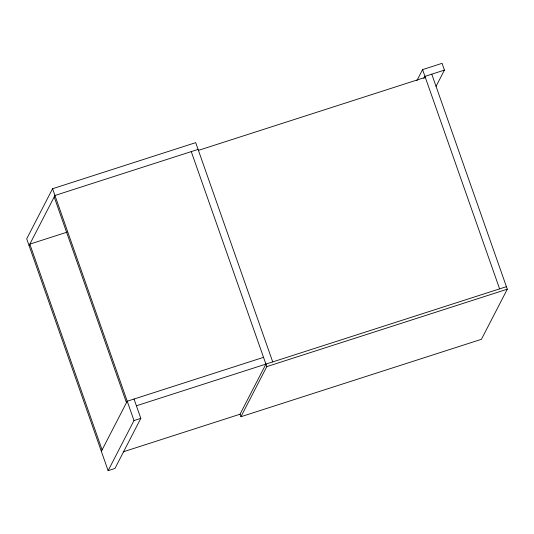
<?xml version="1.0" encoding="UTF-8"?>
<svg xmlns="http://www.w3.org/2000/svg" width="534" height="534" viewBox="0 0 534 534"><rect width="100%" height="100%" fill="white"/><g stroke="black" fill="none" stroke-linecap="round" stroke-linejoin="round"><path stroke-width="0.8" d="M272.727 361.912L195.704 142.645L52.566 188.722L26.7 238.838L108.128 470.661L114.95 468.465L140.816 418.356L134.027 399.031M29.076 245.6L54.942 195.484L198.081 149.407M101.347 451.343L127.212 401.228L263.536 357.346M108.128 470.661L134.001 420.545L140.816 418.356M123.174 451.844L240.04 414.217L265.905 364.108M240.04 414.217L240.921 416.734L266.793 366.618L507.3 289.188L431.772 74.173M416.874 80.661L422.581 69.607L442.059 63.339L444.428 70.101L436.064 86.314M423.816 78.578L424.957 76.369L444.428 70.101M507.3 289.188L481.434 339.304L240.921 416.734M198.421 150.374L425.298 77.337M67.077 232.15L29.831 244.138L102.101 449.882M136.404 405.793L506.419 286.678M422.581 69.607L499.604 288.874M191.265 151.603L266.793 366.618M52.566 188.722L134.001 420.545M54.188 196.946L126.458 402.689"/></g></svg>
